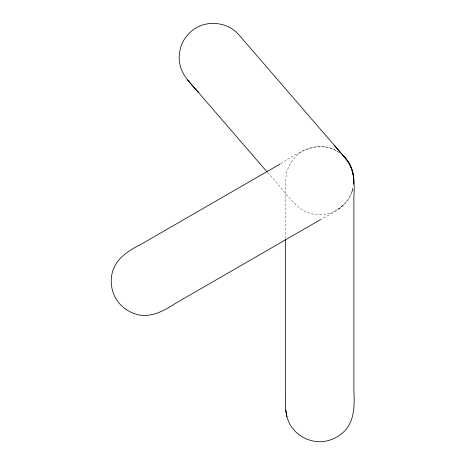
<?xml version="1.0" encoding="UTF-8"?>
<svg xmlns="http://www.w3.org/2000/svg" width="465" height="465" viewBox="0 0 465 465"><rect width="100%" height="100%" fill="white"/><g stroke="black" fill="none" stroke-linecap="round" stroke-linejoin="round"><path stroke-width="0.35" stroke-dasharray="2.33 1.74" d="M267.578 172.503C278.709 184.105 287.573 198.02 299.966 208.349C305.209 212.116 311.405 214.319 317.851 214.656C323.948 215.022 330.185 213.691 335.591 210.837C344.187 206.152 351.034 197.875 352.819 188.139M351.97 191.917L352.761 188.406M352.889 188.703C349.511 204.35 334.283 212.22 321.402 219.114M338.282 209.209L344.158 204.495M280.633 163.715C297.228 153.2 318.711 138.483 338.119 151.927M339.572 152.991L336.625 150.927L332.806 149.137L326.674 147.236L319.519 146.463L312.434 147.312L306.359 149.23L302.785 150.927L299.681 153.13L296.118 155.926L290.532 162.895L286.812 171.387L285.527 180.269L285.522 238.475"/><path stroke-width="0.7" d="M353.673 184.349C354.435 174.265 351.296 163.407 343.623 156.472M353.65 182.96C354.47 173.945 351.017 164.813 345.228 157.96L334.591 145.638L345.995 158.989M280.011 164.075L140.482 244.631C128.241 250.629 115.07 259.15 112.065 273.49C110.164 281.959 111.548 291.02 115.802 298.565C120.272 305.947 127.439 311.55 135.693 314.096C149.724 318.548 163.639 311.207 175.02 303.628L320.78 219.474M343.1 155.763C354.562 165.988 354.731 182.518 353.888 196.631L353.888 391.17C354.58 405.399 354.743 422.127 343.1 432.45C336.724 438.332 328.18 441.663 319.519 441.75C309.632 441.535 299.844 437.1 293.531 429.416C284.365 419.11 285.225 404.381 285.522 391.582L285.522 239.196M187.314 79.62L198.404 92.396C190.54 83.247 180.455 74.185 179.502 61.334C178.583 56.178 179.728 50.993 181.065 46.012C183.152 40.316 186.715 35.299 191.289 31.341C204.763 19.454 227.077 21.187 238.818 34.741L335.184 146.306M197.817 91.727L267.102 171.957M285.801 410.101L286.812 416.832"/></g></svg>
